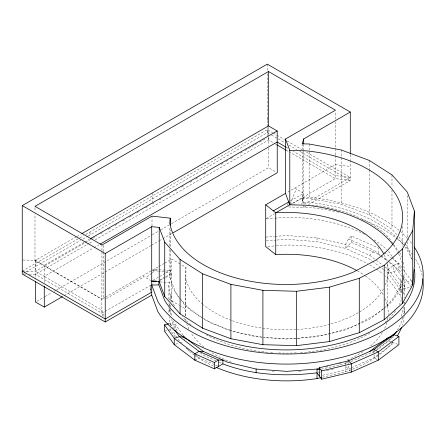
<?xml version="1.0" encoding="UTF-8"?>
<svg xmlns="http://www.w3.org/2000/svg" width="445" height="445" viewBox="0 0 445 445"><rect width="100%" height="100%" fill="white"/><g stroke="black" fill="none" stroke-linecap="round" stroke-linejoin="round"><path stroke-width="0.33" stroke-dasharray="2.23 1.67" d="M152.006 225.849L152.006 216.12M170.24 250.123L170.24 272.357L169.884 277.58L176.548 294.729L190.677 310.299L201.997 317.391M170.24 246.652L170.24 229.976M335.402 155.611L335.374 178.606L291.219 204.144M335.408 154.921L335.441 121.891M335.447 119.138L335.452 111.573M103.056 316.362L101.849 313.236L101.955 251.264M101.955 250.568L101.966 245.011M287.464 205.134L287.464 203.938L294.918 204.149M103.652 252.259L103.474 298.278L101.861 299.201L34.983 260.714L34.983 213.912M103.652 251.575L103.685 244.021M350.287 160.222L350.271 180.514L308.485 204.639M185.543 315.783L185.543 277.374L185.96 267.323L180.603 264.23M185.682 315.861L185.96 267.323M35.422 260.459L36.19 260.709L35.433 260.281L76.395 236.773M159.043 269.87L170.402 270.271L170.24 272.357L158.998 271.189M150.733 287.726L150.399 291.62L150.733 284.728M301.799 204.355L302.861 198.197M168.933 299.385L168.933 285.212L171.681 273.163L164.572 277.268M169.695 300.091L171.681 291.392M169.083 306.56L169.695 303.885M170.307 301.204L171.681 295.185M169.695 309.609L168.933 312.952L168.933 307.868M170.307 306.933L170.763 304.925M171.375 302.25L171.681 300.909L171.681 259.073L180.008 263.885M401.29 316.284L402.986 308.847M289.79 204.817L302.183 198.175L303.707 193.308L294.696 188.102L286.652 192.746M403.237 244.7A128.805 74.365 0 0 0 309.147 202.386L302.183 202.186L303.707 197.313L311.094 197.524A136.626 78.882 0 0 1 398.954 230.265M290.257 203.677L296.264 189.008M380.464 255.908L378.295 254.273L378.295 247.921L351.433 236.022L348.457 238.993L345.398 244.617L345.398 248.41L369.762 259.201L371.959 260.859M275.132 236.384L286.574 235.516L317.024 237.83L345.398 244.617L369.762 255.408L374.089 250.351L380.647 255.285M351.433 236.022L351.433 242.375L345.398 248.41L317.024 241.624L286.574 239.31L276.478 240.078M401.696 267.323L398.909 263.434L393.758 265.148L388.457 269.475L388.457 273.269L400.211 289.651A117.641 67.918 0 0 1 401.59 292.955M151.728 273.18L145.81 277.658L150.532 280.417M152.268 272.774L156.367 269.776L158.376 269.848M376.82 349.347L393.213 337.015M372.51 353.185L375.257 351.116M375.808 350.704L388.457 341.187A117.641 67.918 0 0 0 392.423 336.871M377.916 354.876L374.089 357.758L352.212 367.448M378.461 354.465L393.758 342.956M383.084 309.08L369.762 319.148L354.17 326.057M383.618 308.68L388.457 305.081A117.641 67.918 0 0 0 401.59 285.395M401.596 291.942L400.211 285.857L402.97 283.916M403.526 283.526L405.734 281.974L411.263 280.656L411.263 285.1M105.281 297.243L150.955 271.038M152.896 280.417L165.312 273.141M165.902 272.791L170.402 270.271M152.568 270.026L158.303 266.85M158.882 266.511L164.116 263.468M164.7 263.129L171.681 259.073M294.696 188.102L335.397 164.555L350.287 166.413M76.996 236.429L80.606 234.343M34.983 260.714L36.701 259.724M22.25 271.072L83.399 235.778M85.796 234.393L267.295 129.595L267.295 127.515M88.21 236.017L267.312 132.599L270.916 134.685M23.468 273.369L25.265 272.329M25.866 271.984L80.417 240.511M82.814 239.126L87.609 236.362M83.949 242.392L44.222 265.303L35.433 260.281L22.25 260.03M84.556 242.047L89.367 239.271M22.945 271.083L35.433 271.322L92.004 238.715M92.605 238.37L96.215 236.289M100.425 233.859L102.834 232.474M108.252 229.347L111.261 227.618M114.871 225.532L118.481 223.451M122.692 221.026L125.101 219.635M129.311 217.21L132.927 215.124M137.138 212.699L139.546 211.308M145.565 207.843L147.367 206.803M152.184 204.027L153.981 202.987M159.377 199.877L162.375 198.147M167.771 195.038L169.567 194.003M175.558 190.543L176.76 189.854M181.554 187.089L183.952 185.704M189.948 182.25L191.745 181.21M195.939 178.79L199.538 176.715M203.732 174.295L206.13 172.916M221.115 164.272L223.518 162.887M225.915 161.507L228.313 160.122M230.71 158.743L233.108 157.358M240.3 153.208L242.697 151.828M245.095 150.443L257.082 143.529M259.48 142.144L264.875 139.035M29.203 274.192L35.45 274.309L89.039 243.415M89.645 243.07L92.655 241.335M95.063 239.944L268.485 139.969L274.865 143.652M35.433 260.281L35.433 271.322L44.227 276.367L93.589 247.898M94.19 247.554L99.007 244.778M57.233 273.564L57.678 273.313L101.861 299.201M36.718 301.376L44.544 296.859M45.145 296.515L51.77 292.699M54.179 291.308L55.987 290.268M56.587 289.918L151.728 235.071M152.329 234.721L158.353 231.25M160.762 229.865L169.195 225.003M171.603 223.613L268.552 167.726L276.089 172.082M64.163 295.636L104.492 272.379M105.092 272.029L150.844 245.651M151.445 245.301L158.665 241.134M159.271 240.79L162.28 239.054M162.881 238.704L171.909 233.497M106.438 298.601L144.269 276.773L142.717 275.878M290.479 200.945L303.707 193.308M151.55 284.783L155.099 282.736M159.243 280.344L163.983 277.608M266.305 218.534L274.598 213.745M304.302 204.055L350.287 177.505L305.787 151.817M306.093 206.018L303.707 207.398L287.459 206.931M194.854 360.183L199.06 357.758L214.796 364.728M150.955 285.128L101.849 313.236L35.45 274.309L35.433 271.322M104.681 297.588L103.474 298.278L105.242 299.296M160.133 280.328L165.089 277.825M165.707 277.513L170.046 275.322M352.535 326.775L345.398 329.94L317.024 336.726L286.574 339.04L263.668 337.299M350.96 361.651L374.089 351.405L372.854 351.422M322.625 375.241L348.457 369.111L351.583 367.726M175.53 344.246L178.745 343.173M179.98 342.761L183.512 341.582M168.827 323.76L170.057 323.465L175.586 324.7L175.586 328.493L174.357 328.788M164.528 331.136L167.598 330.401M168.216 330.257L171.898 329.378M400.211 289.651L402.664 289.061M403.281 288.916L410.652 287.153M338.639 363.871L341.343 363.226M318.375 372.51L321.079 371.864M326.48 370.574L330.535 369.606M331.208 369.445L333.911 368.794M322.425 377.265L345.398 371.775A117.641 67.918 0 0 0 378.784 355.132M321.301 369.205L348.457 362.758L348.457 369.111M297.766 338.428L326.202 334.74L353.169 326.586L375.558 314.676A116.618 67.329 0 0 0 384.547 307.562M152.629 270.237L156.367 269.776L154.816 268.875M266.383 218.823L274.459 218.211M275.132 218.161L286.574 217.288A117.641 67.918 0 0 1 364.611 234.382M265.709 237.102L274.459 236.434M266.383 240.845L275.805 240.128M267.729 246.469L275.805 245.851M276.478 245.801L286.574 245.034A117.641 67.918 0 0 1 367.514 263.668M23.657 274.087L25.738 274.126M296.498 338.589L266.077 337.872L263.596 337.421M302.183 198.175L309.147 198.375L341.154 204.322L369.406 214.852L391.978 229.242L396.946 234.832M312.179 205.145L314.949 205.356M315.639 205.406L317.024 205.512A117.641 67.918 0 0 1 388.457 237.157L393.274 243.877M262.355 337.199L256.125 336.726L232.056 330.969M159.911 281.863L171.637 282.976L172.938 288.699L184.692 305.081L201.769 317.925M158.325 271.116L152.602 270.399M350.287 177.505L335.397 175.597L293.383 151.367M345.398 362.258L348.457 362.758M261.693 337.082L237.024 332.626L230.749 330.335M231.445 330.824L227.751 329.94L203.387 319.148M391.405 342.172L388.457 341.187L388.457 339.924M391.995 342.366L398.909 344.675M230.115 330.107L211.303 323.226L202.558 317.741M348.457 238.993L374.089 250.351M351.433 242.375L378.295 254.273M215.975 360.834L203.387 355.255L200.639 353.185M219.124 362.224L221.643 363.343M215.424 365.006L217.31 365.846M267.951 136.621L267.295 129.595L272.707 132.716M273.313 133.066L276.317 134.802M276.918 135.147L284.739 139.663M287.142 141.054L302.177 149.731M271.517 135.03L277.53 138.501M278.131 138.851L284.744 142.667M288.95 145.098L296.765 149.615M299.774 151.35L350.271 180.514L335.374 178.606L290.385 152.618M286.185 147.217L287.982 148.252M275.449 143.985L277.185 144.992M286.185 150.188L289.784 152.268M377.093 359.488L374.089 357.758L374.089 353.308M171.681 300.909L178.818 305.031M179.413 305.376L185.96 309.158M57.678 273.313L44.222 265.303L44.227 276.367L101.861 310.243L104.514 317.113M384.263 252.415L391.316 257.722M391.856 258.128L398.909 263.434L398.909 269.787L401.696 273.675M381.193 255.691L393.758 265.148L401.746 276.367M381.009 256.314L386.972 260.803M389.141 262.439L398.909 269.787L388.457 273.269L384.057 269.959M369.762 255.408L375.808 259.958M376.359 260.375L382.956 265.337M385.159 266.994L388.457 269.475L400.211 285.857M372.51 261.271L379.657 266.65M381.86 268.302L383.507 269.548M186.494 348.301L188.129 349.536M195.778 355.288L199.06 357.758M350.582 371.236L345.398 366.051L345.398 371.775M398.748 236.862L404.616 243.465M405.067 243.971L407.325 246.513L412.287 259.797M393.675 244.439L399.065 251.942M399.443 252.476L400.211 253.539A117.641 67.918 0 0 1 401.59 256.843M403.292 269.542L411.263 280.656M388.457 251.247L392.073 256.287M392.473 256.848L400.211 267.629A117.641 67.918 0 0 1 401.59 270.938M403.292 275.894L411.263 287.008M401.59 298.678A117.641 67.918 0 0 0 400.211 295.374L388.457 278.993A117.641 67.918 0 0 0 385.159 275.889M183.106 335.191L172.938 321.017L172.632 319.666M177.171 330.702L172.938 324.805L171.709 319.399M403.342 278.609L405.734 281.974M401.746 282.72L393.758 271.5L393.758 265.148M403.342 284.961L405.734 288.327M173.945 328.938L170.057 323.465L170.057 324.733M175.113 336.932L170.057 329.817L170.057 327.909M150.399 288.621L150.838 289.801M403.91 302.083L404.216 303.434L404.216 302.088M169.395 305.465L168.933 303.434L168.933 304.703M170.318 309.52L172.015 316.957M169.239 308.58L170.936 316.017M267.295 118.504L267.512 119.85M267.295 129.595L268.368 136.292M268.057 137.288L268.485 139.969L268.502 145.521M268.474 137.561L268.485 139.969M89.996 231.973L90.007 234.977M268.507 148.296L268.552 167.726M44.227 276.367L44.244 284.194M35.45 274.309L35.461 279.171M152.179 192.963L152.184 201.952M35.739 260.453L35.745 271.511M407.325 195.578L407.325 237.563M407.325 241.696L407.325 246.513M404.216 285.212L404.216 298.033M404.216 312.952L404.216 307.228A117.641 67.918 0 0 1 403.621 314.048M402.174 226.26L402.174 246.219M400.211 278.642L400.211 295.374M391.978 174.863L391.978 186.566M391.978 190.009L391.978 229.242M387.606 264.864L387.606 306.7M374.089 350.12L374.089 352.674M369.406 160.473L369.406 169.423M369.406 170.112L369.406 214.852M350.287 154.715L350.287 159.532M345.398 362.892L345.398 365.417M341.154 149.948L341.154 204.322M317.024 237.83L317.024 241.624M309.147 144.002L309.147 198.375M303.707 144.436L303.707 149.943M303.707 150.633L303.707 207.398L311.094 207.609A136.626 78.882 0 0 1 339.858 212.577M302.183 143.802L302.183 149.309M302.183 152.062L302.183 202.186M268.474 127.298L268.474 134.891M267.295 64.124L267.295 71.011M267.295 73.759L267.295 126.819M184.692 338.662L184.692 339.924M169.884 228.018L169.884 246.602M169.884 249.356L169.884 277.58M34.983 207.715L34.983 211.158M387.895 317.38A101.61 58.662 0 0 1 387.295 320.7M386.794 322.636A101.61 58.662 0 0 1 384.063 329.495M382.344 332.554A101.61 58.662 0 0 1 369.111 347.172M363.02 351.6A101.61 58.662 0 0 1 346.477 360.339M327.937 366.535A101.61 58.662 0 0 1 324.55 367.37M300.859 371.035A101.61 58.662 0 0 1 297.41 371.286M274.248 371.186A101.61 58.662 0 0 1 272.229 371.03M231.406 362.219A101.61 58.662 0 0 1 209.829 351.4M203.927 347.083A101.61 58.662 0 0 1 191.022 332.905M188.964 329.255A101.61 58.662 0 0 1 186.867 324.26M185.949 321.101A101.61 58.662 0 0 1 185.543 319.21M357.402 270.888A101.61 58.662 0 0 1 364.989 275.644M365.529 276.028A101.61 58.662 0 0 1 383.206 294.812M385.059 298.512A101.61 58.662 0 0 1 388.14 314.698M404.071 316.351A117.641 67.918 0 0 1 402.286 325.212M392.879 342.044A117.641 67.918 0 0 1 379.351 354.721M213.394 366.135A117.641 67.918 0 0 1 194.932 355.544M194.365 355.132A117.641 67.918 0 0 1 190.021 351.756M189.503 351.322A117.641 67.918 0 0 1 186.066 348.251M179.374 340.926A117.641 67.918 0 0 1 177.282 338.089M176.893 337.516A117.641 67.918 0 0 1 172.938 330.535M171.086 325.89A117.641 67.918 0 0 1 169.144 317.035M369.762 264.925A117.641 67.918 0 0 1 375.892 268.752M376.481 269.153A117.641 67.918 0 0 1 383.128 274.153M403.838 307.506A117.641 67.918 0 0 1 404.121 315.672M403.209 262.255A117.641 67.918 0 0 1 403.209 279.983M401.635 280.389A116.618 67.329 0 0 1 385.059 307.095M393.347 245.189A116.618 67.329 0 0 1 398.286 253.294M398.587 253.923A116.618 67.329 0 0 1 401.54 262.266M361.974 219.43A136.626 78.882 0 0 1 396.951 238.72M397.457 239.126A136.626 78.882 0 0 1 412.359 254.418M415.613 259.29A136.626 78.882 0 0 1 422.166 275.511M401.59 299.485A117.641 67.918 0 0 1 399.349 304.547M395.466 310.916A117.641 67.918 0 0 1 387.083 320.506M386.61 320.951A117.641 67.918 0 0 1 385.159 322.275M369.762 333.238A117.641 67.918 0 0 1 300.531 352.651M296.337 352.896A117.641 67.918 0 0 1 276.812 352.896M272.618 352.651A117.641 67.918 0 0 1 268.43 352.318M267.74 352.256A117.641 67.918 0 0 1 206.207 334.812M191.072 324.867A117.641 67.918 0 0 1 182.155 316.501M174.418 305.715A117.641 67.918 0 0 1 168.933 285.212M374.1 239.827A117.641 67.918 0 0 1 387.083 249.912M403.209 276.345A117.641 67.918 0 0 1 403.209 294.073M400.061 231.205A136.626 78.882 0 0 1 407.208 238.097M407.676 238.603A136.626 78.882 0 0 1 412.359 244.333M404.828 246.803A128.805 74.365 0 0 1 412.181 260.514M387.35 263.601A101.61 58.662 0 0 1 384.953 285.801M383.412 288.894A101.61 58.662 0 0 1 330.624 323.982M329.956 324.166A101.61 58.662 0 0 1 297.41 329.45M296.07 329.528A101.61 58.662 0 0 1 232.045 320.623M231.406 320.383A101.61 58.662 0 0 1 203.359 304.786M202.803 304.319A101.61 58.662 0 0 1 185.543 277.374M384.185 254.818A101.61 58.662 0 0 1 387.2 262.973M402.875 317.457A117.641 67.918 0 0 1 397.374 330.057M403.838 301.782A117.641 67.918 0 0 1 404.004 303.145"/><path stroke-width="0.67" d="M170.24 225.114L170.24 218.167L152.006 216.12L101.966 245.011L34.983 206.341L268.485 71.528L335.458 110.193L285.501 139.035L285.501 193.408L289.79 204.817L305.982 205.201A116.618 67.329 0 0 1 392.957 244.667M173.116 232.802L277.252 172.749L277.179 130.964L268.474 125.918L268.485 71.528M105.231 321.98L105.242 253.517L22.25 205.601L22.267 274.059L105.231 321.98L151.717 295.152L151.717 226.683L159.221 227.406L164.733 242.18L164.733 296.554L180.08 313.831L202.653 328.221L230.905 338.745L262.912 344.691L296.498 345.654L329.367 341.565L359.282 332.704L384.207 319.671L402.441 303.362L412.743 284.883L414.412 265.493L414.412 211.114L407.325 192.14L391.978 174.863L369.406 160.473L341.154 149.948L309.147 144.002L302.183 143.802L303.707 138.929L350.287 112.04L350.287 154.026M170.24 218.167L169.884 223.201A116.618 67.329 0 0 0 353.169 272.212L375.558 260.303A116.618 67.329 0 0 0 305.982 150.822L289.79 150.438L285.501 139.035M412.743 284.883L412.743 230.504L414.412 211.114M164.733 242.18L180.08 259.452L202.653 273.842L230.905 284.372L262.912 290.318L296.498 291.28L329.367 287.186L359.282 278.325L384.207 265.298L402.441 248.983L412.743 230.504M369.762 351.461L388.457 337.399L391.111 336.999M347.895 361.151L374.089 349.481L393.758 334.679L398.909 336.398L398.909 344.675L378.295 360.183L351.433 372.087L321.601 379.218L317.024 372.832C285.545 376.676 252.721 375.374 222.901 363.899L214.368 368.827L194.854 360.183L174.24 344.675L164.528 331.136L164.528 324.789L168.827 323.76M398.909 336.398L378.295 351.906L351.433 363.81L321.601 370.941L319.31 367.748L348.457 360.834L351.433 363.81L351.433 372.087M22.25 205.601L267.295 64.124L350.287 112.04M81.808 233.647L268.474 125.918M90.574 238.576L277.179 130.964M100.208 244.083L277.179 142.022L286.185 147.217M105.242 253.517L151.717 226.683M35.467 281.251L35.511 302.072L44.3 307.089L62.356 296.676M285.501 193.408L265.709 204.783L273.313 210.863L288.722 201.963M151.717 292.154L105.242 318.982L22.25 271.072M164.528 324.789L174.24 338.322L194.854 353.831L214.368 362.475L218.573 360.05L222.901 360.105L222.901 363.899M319.727 368.399L317.024 369.044L286.574 371.358L256.125 369.044L227.751 362.258L203.387 351.461L184.692 337.399L183.507 335.741M215.908 367.253A117.641 67.918 0 0 0 317.024 378.561L321.079 377.594M156.284 281.012L151.717 281.107L159.221 281.796L164.733 296.554M414.412 269.498A128.805 74.365 0 0 1 313.163 348.24A128.805 74.365 0 0 1 164.733 300.564L158.893 284.911L151.717 285.067L157.914 301.666A136.626 78.882 0 0 0 333.934 349.119A136.626 78.882 0 0 0 414.212 246.986M203.387 351.461L199.06 351.405L194.854 353.831L194.854 360.183M184.692 337.399L179.391 336.604L174.24 338.322L174.24 344.675M319.31 369.673L317.024 369.044L317.024 378.561M277.185 144.992L286.185 150.188M374.089 349.481L378.295 351.906L378.295 360.183M273.313 210.863L275.739 212.788A101.61 58.662 0 0 1 383.54 253.589M356.779 270.543A101.61 58.662 0 0 0 275.739 254.623L265.709 246.619L265.709 204.783M174.724 330.034L179.391 336.604L199.06 351.405L218.573 360.05L218.573 366.402M151.717 295.152L157.914 311.75A136.626 78.882 0 0 0 315.355 362.319A136.626 78.882 0 0 0 422.75 278.798M44.25 286.274L44.3 307.089M402.441 248.983L402.441 303.362M384.207 265.298L384.207 319.671M359.282 278.325L359.282 332.704M329.367 287.186L329.367 341.565M321.601 370.941L321.601 379.218M319.31 367.748L319.31 376.025M303.707 138.929L303.707 143.752M296.498 291.28L296.498 345.654M289.79 150.438L289.79 204.817L275.739 212.788L275.739 254.623M262.912 290.318L262.912 344.691M256.125 369.044L256.125 372.832M230.905 284.372L230.905 338.745M214.368 362.475L214.368 368.827M202.653 273.842L202.653 328.221M180.08 259.452L180.08 313.831M159.221 227.406L159.221 281.796M158.893 281.613L158.893 284.911M401.59 327.231A117.641 67.918 0 0 1 397.374 335.786M396.64 331.214A117.641 67.918 0 0 1 392.879 336.32"/></g></svg>
